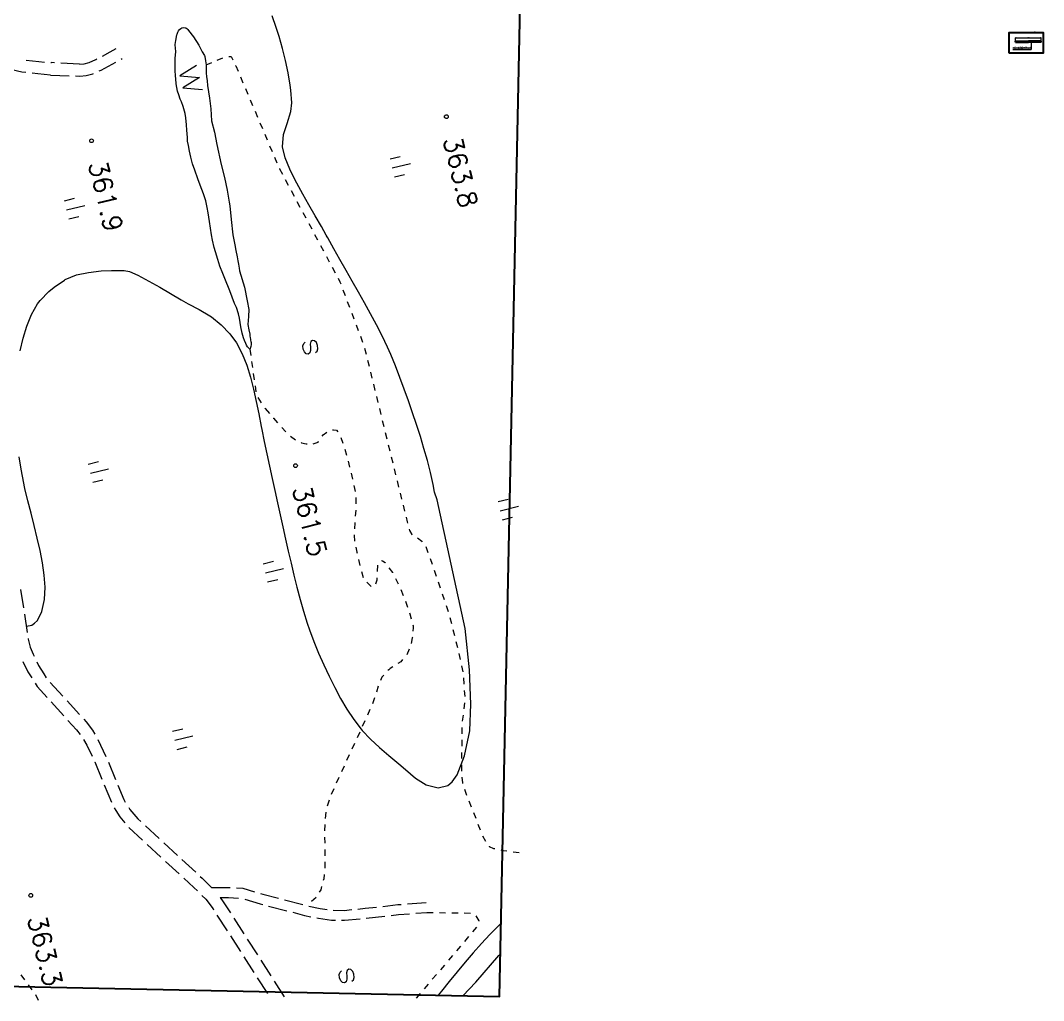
# Model space of a CAD drawing. Header units: millimetres. Extents: x 432273 to 1139245, y 170116 to 705940.
# Drawn here: x 903050 to 1108623, y 196179 to 393077 of the extents above; entities that cross this region are included whole.
import ezdxf
from ezdxf.enums import TextEntityAlignment as Align

# ---------------------------------------------------------------- set-up
doc = ezdxf.new("R2010")
doc.units = ezdxf.units.MM
doc.header["$LTSCALE"] = 100
doc.header["$PDSIZE"] = 300
doc.linetypes.add('56301', pattern=[0.5, 0.25, -0.25])
doc.layers.get('Defpoints').update_dxf_attribs({"color": 153})
for name, color, linetype, lineweight in [('D-BGD', 7, 'Continuous', 13), ('D-BYP-STR1', 2, 'Continuous', 13), ('D-STR-DIM', 7, 'Continuous', 13), ('D-STR-HTXT', 7, 'Continuous', 13), ('D-STR-TXT', 7, 'Continuous', 13)]:
    doc.layers.add(name, color=color, linetype=linetype, lineweight=lineweight)
doc.styles.add('BIGFONT', font='txt', dxfattribs={"height": 0.2, "bigfont": 'BIGFONT'})
doc.styles.add('MS ゴシック', font='MS Gothic.ttf')
doc.styles.add('ＭＳ ゴシック', font='MS Gothic.ttf')
doc.dimstyles.new('DIM-50-F', dxfattribs={"dimscale": 50, "dimtxt": 3.5, "dimasz": 2.5, "dimexe": 0, "dimexo": 2, "dimgap": 0.8, "dimtad": 1, "dimdec": 0, "dimzin": 0, "dimdsep": 46, "dimtxsty": 'MS ゴシック', "dimblk": 'OPEN', "dimcen": 0.1, "dimclrd": 256, "dimclre": 256, "dimclrt": 256, "dimaunit": 1, "dimadec": 4, "dimazin": 0, "dimtfac": 1, "dimtdec": 0, "dimtmove": 2, "dimatfit": 3, "dimldrblk": 'OPEN', "dimfxl": 1, "dimtolj": 1, "dimtzin": 0, "dimlwd": -1, "dimlwe": -1, "dimarcsym": 2})

# ---------------------------------------------------------------- blocks, each defined once
blk = doc.blocks.new('21311212131313131')
at = {"layer": 'D-BGD', "linetype": 'Continuous'}
for p, q in [((2801852.9163, -985684.6081, 362599.9804), (2801971.4855, -984447.5934, 362729.9804)), ((2733413.5928, -989673.585), (2732452.1643, -986048.6389)), ((2731601.5999, -990153.4221), (2731064.0738, -988124.0218)), ((2735226.9429, -989193.3509), (2734688.5397, -987163.4705)), ((2796459.2751, -992848.6281, 362455.9804), (2797613.0071, -992367.5465, 362442.9804)), ((2798765.4649, -991884.6274, 362429.9804), (2799853.4794, -991269.5264, 362416.9804)), ((2817153.6913, -992691.6368, 362769.9804), (2818124.0789, -993480.5118, 362761.9804)), ((2791845.2246, -994773.4345, 362509.9804), (2792998.0793, -994291.8727, 362495.9804)), ((2794151.8113, -993810.7912, 362482.9804), (2795305.5432, -993329.7096, 362469.9804)), ((2814370.4768, -995228.818, 362806.9804), (2814361.5311, -993978.9989, 362800.9804)), ((2819093.5893, -994268.9066, 362753.9804), (2820063.9769, -995057.7816, 362745.9804)), ((2764712.3087, -996816.373, 362256.9804), (2765927.1293, -996521.4988, 362243.9804)), ((2767163.0601, -996356.7451, 362229.9804), (2768408.7938, -996253.2198, 362214.9804)), ((2769654.5274, -996149.6944, 362200.9804), (2770900.2611, -996046.169, 362185.9804)), ((2772145.24, -996071.0548, 362172.9804), (2773389.4384, -996188.9965, 362160.9804)), ((2774633.2398, -996305.5807, 362148.9804), (2775877.9183, -996422.6452, 362136.9804)), ((2777125.0744, -996485.2041, 362140.9804), (2778374.1828, -996471.3091, 362165.9804)), ((2779624.1683, -996457.8943, 362191.9804), (2780873.7569, -996443.1222, 362217.9804)), ((2782123.7425, -996429.7074, 362242.9804), (2783372.8509, -996415.8125, 362268.9804)), ((2814388.3683, -997728.4562, 362817.9804), (2814379.4226, -996478.6371, 362811.9804)), ((2821033.4873, -995846.1764, 362736.9804), (2822002.9977, -996634.5712, 362728.9804)), ((2755044.9343, -999362.9955, 362128.9804), (2756251.1879, -999033.7904, 362158.9804)), ((2757456.5644, -998704.1052, 362187.9804), (2758661.9409, -998374.4199, 362217.9804)), ((2759867.3174, -998044.7347, 362246.9804), (2761072.6938, -997715.0494, 362276.9804)), ((2762283.1477, -997405.2443, 362282.9804), (2763497.9683, -997110.3701, 362269.9804)), ((2814405.7796, -1000228.9716, 362828.9804), (2814396.8338, -998979.1525, 362822.9804)), ((2822973.3853, -997423.4462, 362720.9804), (2823942.8957, -998211.8411, 362712.9804)), ((2824912.4061, -999000.2359, 362704.9804), (2825882.3135, -999789.9881, 362696.9804)), ((2750329.5412, -1001016.856, 362074.9804), (2751504.1844, -1000587.1234, 362085.9804)), ((2752677.4703, -1000157.7878, 362095.9804), (2753851.2364, -999727.575, 362105.9804)), ((2826851.8239, -1000578.3829, 362688.9804), (2827821.3343, -1001366.7777, 362680.9804)), ((2743287.5082, -1003595.0209, 362012.9804), (2744460.794, -1003165.6853, 362023.9804)), ((2745634.5601, -1002735.4726, 362033.9804), (2746808.7232, -1002306.6171, 362043.9804)), ((2747982.4892, -1001876.4044, 362054.9804), (2749155.7751, -1001447.0688, 362064.9804)), ((2812784.4297, -1006680.9511, 362846.9804), (2812432.9856, -1002947.5984, 362839.9804)), ((2814423.671, -1002728.6098, 362839.9804), (2814414.7253, -1001478.7907, 362833.9804)), ((2814632.4809, -1004956.5512, 362843.9804), (2814423.671, -1002728.6098, 362839.9804)), ((2828791.7219, -1002155.6527, 362672.9804), (2829761.2323, -1002944.0475, 362664.9804)), ((2740939.579, -1004454.0891, 361992.9804), (2742112.8649, -1004024.7535, 362002.9804)), ((2830730.7427, -1003732.4423, 362655.9804), (2831701.1303, -1004521.3174, 362647.9804)), ((2665011.6755, -1012809.4629), (2664050.247, -1009184.5169)), ((2732708.9495, -1009230.5279, 362026.9804), (2733916.3108, -1008907.6294, 362031.9804)), ((2751991.037, -1008363.0772, 361682.9805), (2753151.0372, -1007905.9479, 361762.9804)), ((2761633.2778, -1007380.5088, 361774.9804), (2762789.9416, -1007854.1043, 361760.9804)), ((2663199.6826, -1013289.3), (2662662.1565, -1011259.8998)), ((2666825.0257, -1012329.2289), (2666286.6224, -1010299.3485)), ((2725463.0271, -1011166.9584, 361997.9804), (2726670.3884, -1010844.0599, 362002.9804)), ((2727877.7498, -1010521.1614, 362006.9804), (2729085.9883, -1010198.7431, 362011.9804)), ((2730293.3496, -1009875.8446, 362016.9804), (2731500.711, -1009552.9461, 362021.9804)), ((2815827.7849, -1014882.8371, 362859.9804), (2815328.0304, -1011166.337, 362853.9804)), ((2715802.8623, -1013748.3087, 361958.9804), (2717010.2236, -1013425.4102, 361963.9804)), ((2718217.5849, -1013102.5117, 361968.9804), (2719425.3432, -1012780.9706, 361973.9804)), ((2720632.7046, -1012458.0721, 361978.9804), (2721840.0659, -1012135.1736, 361982.9804)), ((2723047.4273, -1011812.2751, 361987.9804), (2724255.6658, -1011489.8568, 361992.9804)), ((2708556.9399, -1015684.7392, 361929.9804), (2709764.3012, -1015361.8407, 361934.9804)), ((2710972.5397, -1015039.4224, 361939.9804), (2712179.9011, -1014716.5239, 361944.9804)), ((2713387.2624, -1014393.6254, 361949.9804), (2714594.6238, -1014070.7269, 361953.9804)), ((2746143.2356, -1014095.1132, 361329.9805), (2744894.4983, -1014075.0102, 361277.9805)), ((2748362.2083, -1016205.9318, 361402.9805), (2749190.9335, -1015271.0402, 361390.9805)), ((2769153.9609, -1013507.4988, 362247.9804), (2770369.3229, -1013798.9007, 362239.9804)), ((2771558.4475, -1014181.9628, 362277.9804), (2772746.0482, -1014569.8909, 362317.9804)), ((2773903.7556, -1015039.4976, 362357.9804), (2775059.5423, -1015512.6129, 362397.9804)), ((2701311.0175, -1017621.1697, 361901.9804), (2702519.256, -1017298.7514, 361905.9804)), ((2703726.6174, -1016975.8529, 361910.9804), (2704933.9787, -1016652.9544, 361915.9804)), ((2706142.2172, -1016330.5361, 361920.9804), (2707349.5786, -1016007.6376, 361925.9804)), ((2746194.3033, -1017290.0962, 361428.9805), (2747386.5797, -1016915.6182, 361414.9805)), ((2776208.8367, -1016003.8349, 362442.9804), (2777356.2936, -1016496.331, 362487.9804)), ((2778501.1832, -1016997.682, 362527.9804), (2779645.1955, -1017498.5528, 362567.9804)), ((2696653.8894, -1019428.9106, 361766.9804), (2697814.5362, -1018966.4351, 361802.9804)), ((2698975.6633, -1018503.0824, 361838.9804), (2700136.3102, -1018040.6068, 361874.9804)), ((2726516.1847, -1019791.0268, 361635.9805), (2727725.8446, -1019478.507, 361620.9805)), ((2728939.7881, -1019183.1526, 361605.9805), (2730165.6215, -1018941.0488, 361590.9805)), ((2743785.1382, -1017954.8961, 361449.9805), (2744998.3709, -1017654.5925, 361440.9805)), ((2780790.085, -1017999.9038, 362607.9804), (2781933.6172, -1018501.6518, 362647.9804)), ((2783080.0305, -1018998.1368, 362691.9804), (2784225.9636, -1019495.4989, 362736.9804)), ((2692010.8216, -1021279.69, 361621.9805), (2693171.9487, -1020816.3373, 361657.9805)), ((2694332.5956, -1020353.8617, 361693.9805), (2695493.2425, -1019891.3862, 361729.9804)), ((2719354.273, -1022007.1557, 361715.9804), (2720530.4209, -1021585.0871, 361700.9805)), ((2721712.2928, -1021177.5524, 361686.9805), (2722910.2101, -1020819.8429, 361671.9805)), ((2724108.4411, -1020465.7252, 361657.9805), (2725311.5189, -1020125.6613, 361647.9805)), ((2785370.8532, -1019996.8499, 362776.9804), (2786514.3853, -1020498.5979, 362816.9804)), ((2787660.7986, -1020995.0829, 362860.9804), (2788807.212, -1021491.5679, 362905.9804)), ((2689690.405, -1022205.1213, 361549.9805), (2690851.0519, -1021742.6457, 361585.9805)), ((2789962.4352, -1021967.7949, 362946.9804), (2791119.099, -1022441.3904, 362986.9804)), ((2792302.2948, -1022839.4475, 363026.9804), (2793489.3321, -1023230.4873, 363066.9804)), ((2794719.2788, -1023430.69, 363072.9804), (2795961.1211, -1023575.8429, 363062.9804)), ((2797208.2131, -1023628.1063, 363053.9804), (2798458.7429, -1023624.1098, 363038.9804)), ((2799707.7872, -1023599.9194, 363023.9804), (2800956.953, -1023548.4346, 363008.9804)), ((2802205.0752, -1023500.9386, 362995.9804), (2803455.1822, -1023460.2294, 362985.9804)), ((2683057.6208, -1025678.8069, 361438.9805), (2684146.0323, -1025065.0632, 361451.9805)), ((2685235.3209, -1024451.7998, 361465.9805), (2686324.6096, -1023838.5363, 361478.9805)), ((2678700.4662, -1028131.8608, 361386.9805), (2679789.7549, -1027518.5973, 361399.9805)), ((2680879.0435, -1026905.3338, 361412.9805), (2681968.3322, -1026292.0704, 361425.9805)), ((2812491.8208, -1031372.4621, 362909.9804), (2813367.3838, -1027725.9791, 362893.9804)), ((2676521.889, -1029358.3877, 361360.9805), (2677611.1776, -1028745.1243, 361373.9805)), ((2672166.0917, -1031811.0446, 361307.9805), (2673255.3804, -1031197.7812, 361320.9805)), ((2674344.669, -1030584.5177, 361333.9805), (2675433.9577, -1029971.2542, 361347.9805)), ((2719290.9681, -1032106.3012, 361732.9804), (2720057.2033, -1031118.9596, 361720.9804)), ((2813784.9605, -1034562.2385, 362921.9804), (2814655.6575, -1030914.2317, 362905.9804)), ((2828835.4818, -1033136.2099, 363006.9804), (2831948.5049, -1031044.0671, 362968.9804)), ((2667809.8143, -1034264.5787, 361255.9805), (2668899.103, -1033651.3152, 361268.9805)), ((2669987.5145, -1033037.5716, 361281.9805), (2671076.8031, -1032424.3081, 361294.9805)), ((2746872.7228, -1036600.9454), (2745911.2944, -1032975.9994)), ((2824686.037, -1035924.1393, 363057.9804), (2827798.5799, -1033832.8737, 363019.9804)), ((2663348.0267, -1036511.0075, 361255.9805), (2664489.0364, -1035999.0206, 361242.9805)), ((2745060.73, -1037080.7825), (2744523.2039, -1035051.3823)), ((2748686.073, -1036120.7114), (2748147.6697, -1034090.831)), ((2828257.5115, -1036530.6322, 363031.9804), (2831370.0544, -1034439.3666, 362992.9804)), ((2658787.1828, -1038557.2843, 361306.9805), (2659926.8351, -1038045.6943, 361293.9805)), ((2661067.8448, -1037533.7074, 361281.9805), (2662208.3743, -1037022.5975, 361268.9805)), ((2711705.3644, -1038861.5459, 361824.9804), (2712725.3055, -1038139.6366, 361813.9804)), ((2713745.7268, -1037416.8501, 361801.9804), (2713902.0015, -1037306.3141, 361799.9804)), ((2713902.0015, -1037306.3141, 361799.9804), (2714838.6245, -1036478.3714, 361789.9804)), ((2820536.112, -1038712.9459, 363108.9804), (2823648.655, -1036621.6803, 363070.9804)), ((2824108.0667, -1039318.5616, 363082.9804), (2827220.6097, -1037227.296, 363044.9804)), ((2654224.9814, -1040603.9581, 361357.9805), (2655365.9912, -1040091.9711, 361344.9805)), ((2656505.6435, -1039580.3811, 361332.9805), (2657646.173, -1039069.2713, 361319.9805)), ((2704472.2313, -1040262.3194, 360746.9805), (2705691.0541, -1040064.2593, 360939.9805)), ((2706909.8769, -1039866.1993, 361133.9805), (2708128.3027, -1039666.7819, 361326.9805)), ((2709347.1255, -1039468.7218, 361520.9805), (2710566.4285, -1039269.7846, 361713.9804)), ((2816386.1871, -1041501.7525, 363159.9804), (2819498.73, -1039410.4869, 363121.9804)), ((2819958.1417, -1042107.3682, 363133.9804), (2823070.6847, -1040016.1026, 363095.9804)), ((2649663.2603, -1042649.7547, 361408.9805), (2650803.7898, -1042138.6449, 361396.9805)), ((2651944.3194, -1041627.5351, 361383.9805), (2653084.4519, -1041115.0679, 361370.9805)), ((2702034.1054, -1040659.3166, 360359.9805), (2703252.9283, -1040461.2566, 360552.9805)), ((2647382.5982, -1043673.3317, 361434.9805), (2648523.1278, -1043162.2218, 361421.9805)), ((2815808.2168, -1044896.1748, 363184.9804), (2818920.7597, -1042804.9092, 363146.9804)), ((2644082.769, -1048414.1223, 361105.9805), (2643589.2474, -1047306.022, 361408.9805)), ((2645068.935, -1050629.8427, 360499.9805), (2644575.4134, -1049521.7424, 360802.9805)), ((2780899.6121, -1054099.8954), (2779938.1836, -1050474.9494)), ((2804822.2238, -1052158.9193, 363300.9804), (2807303.3029, -1049346.8942, 363265.9804)), ((2782712.9623, -1053619.6614), (2782174.559, -1051589.781)), ((2779087.6192, -1054579.7325), (2778550.0931, -1052550.3323)), ((2801514.5709, -1055908.1537, 363345.9804), (2803995.6499, -1053096.1286, 363311.9804)), ((2805244.7985, -1055460.3757, 363319.9804), (2807726.7547, -1052648.8308, 363285.9804)), ((2801936.2684, -1059209.1299, 363364.9804), (2804417.3474, -1056397.1049, 363330.9804)), ((2798206.5209, -1059656.0308, 363390.9804), (2800687.1198, -1056844.8829, 363356.9804)), ((2798628.2184, -1062957.0071, 363409.9804), (2801108.8173, -1060145.8591, 363375.9804)), ((2785570.8544, -1067354.0875, 363300.9804), (2789006.0423, -1065852.1437, 363369.9804)), ((2790137.5161, -1068083.5689, 363370.9804), (2793573.9782, -1066583.4626, 363438.9804)), ((2644288.0148, -1067716.7471, 361458.9805), (2644192.3265, -1067558.3402, 361459.9805)), ((2727580.5333, -1072154.2329), (2726619.1049, -1068529.2869)), ((2781072.6161, -1069533.8203, 363319.9804), (2784427.3796, -1067860.1648, 363280.9804)), ((2725768.5405, -1072634.07), (2725231.0144, -1070604.6698)), ((2729393.8835, -1071673.9988), (2728855.4802, -1069644.1184)), ((2674785.1794, -1078068.8588), (2673823.751, -1074443.9128)), ((2773420.4677, -1075912.9045, 363148.9804), (2776139.8989, -1073333.9657, 363286.9804)), ((2645512.0892, -1076101.4906, 361689.9805), (2645363.7567, -1079843.9765, 361508.9805)), ((2672973.1866, -1078548.6959), (2672435.6605, -1076519.2957)), ((2676598.5296, -1077588.6248), (2676060.1263, -1075558.7444)), ((2769794.6148, -1079349.9998, 362965.9804), (2772513.5659, -1076771.9382, 363102.9804)), ((2773709.6427, -1079083.191, 363082.9804), (2776428.1968, -1076503.772, 363219.9804)), ((2647786.659, -1081838.426, 361419.9805), (2647852.3142, -1078092.8609, 361591.9805)), ((2645314.605, -1081091.6319, 361448.9805), (2645290.4643, -1081691.757, 361419.9805)), ((2833735.0134, -1080395.0358, 363740.9803), (2832630.2046, -1080980.4223, 363747.9803)), ((2645280.6501, -1081847.1297, 361417.9805), (2645290.4643, -1081691.757, 361419.9805)), ((2829630.6177, -1083211.0469, 363540.9804), (2828641.4223, -1083972.5883, 363463.9804)), ((2831607.171, -1081689.2382, 363695.9803), (2830618.4558, -1082449.9025, 363618.9803)), ((2751254.2738, -1085703.521, 361845.9804), (2754940.5141, -1085054.9567, 362084.9804)), ((2756168.9408, -1084839.3533, 362164.9804), (2759854.3039, -1084190.3089, 362403.9804))]:
    blk.add_line(p, q, dxfattribs=at)
at = {"layer": 'D-BGD', "linetype": 'Continuous', "extrusion": (0.701009, -0.140654, 0.699144), "elevation": 2356274.601}
blk.add_lwpolyline([(-417710.0436, -1797228.1519), (-417227.6733, -1797230.9492), (-416468.8042, -1797119.0581)], dxfattribs=at)
at = {"layer": 'D-BGD', "linetype": 'Continuous', "elevation": 361999.9804}
for points in [[(2816288.6172, -987785.2211), (2817094.1217, -988583.389), (2818577.2356, -989976.7205), (2820435.0332, -991643.57), (2822334.3837, -993276.1652), (2824257.7438, -994864.9022), (2826204.2812, -996432.1263), (2828173.9961, -997977.8374), (2830153.3148, -999506.0052), (2831012.6992, -1000157.9238)], [(2786640.2529, -997232.0575), (2782803.5957, -995827.1517), (2777741.1578, -994891.2461), (2772411.735, -994755.415), (2765489.2133, -995218.1115), (2757207.4806, -996247.7694), (2731466.1887, -1002368.9064), (2729949.7292, -1002952.3874), (2728439.2864, -1003254.1527), (2726013.7814, -1003853.0056), (2723616.8966, -1004524.5282), (2721226.2868, -1005267.8883), (2718838.8146, -1006047.1672), (2716468.0534, -1006858.395), (2714114.0032, -1007701.5719), (2711759.1209, -1008567.094), (2709412.178, -1009459.7632), (2707073.1745, -1010379.5795), (2704759.6537, -1011336.1468), (2702475.5853, -1012343.0385), (2701018.0306, -1013027.1685), (2698783.2632, -1014152.2525), (2696581.9179, -1015341.2346), (2694406.0554, -1016566.9676), (2692246.9038, -1017824.6496), (2690091.7221, -1019095.9052), (2687945.3119, -1020371.9627), (2685794.0998, -1021656.7918), (2683642.8877, -1022941.621), (2681496.4776, -1024217.6785), (2679337.3261, -1025475.3605), (2679117.6526, -1025605.9115), (2678806.934, -1025777.824), (2677086.2972, -1026796.7493), (2674943.8567, -1028086.3803), (2672805.386, -1029389.5849), (2670658.9758, -1030665.6424), (2668487.083, -1031904.949), (2666290.5396, -1033085.1594), (2665706.6855, -1033381.1566), (2663422.6171, -1034388.0483), (2661212.6246, -1034968.0762), (2658726.866, -1034781.5188), (2656523.5885, -1034099.7802), (2654136.7476, -1033420.1555), (2652365.2028, -1033282.5738), (2649850.891, -1033502.1995), (2648797.9792, -1033655.4209), (2646327.9752, -1034127.31), (2643894.5308, -1034699.0158), (2641484.9046, -1035352.1629), (2639107.8684, -1036091.5533), (2637308.0286, -1036713.708), (2634953.1463, -1037579.2301)], [(2758618.7768, -1084404.3052), (2758336.2861, -1083337.6286), (2757941.3043, -1082767.9889), (2757377.1649, -1082174.1484), (2755560.4132, -1081327.7957), (2753138.9353, -1080857.2172), (2750706.4474, -1080802.4256), (2748250.3995, -1081019.746), (2745791.6637, -1081429.4014), (2743323.965, -1081959.5543), (2740852.9374, -1082579.088), (2738366.6719, -1083247.2818), (2735893.1477, -1083933.8511), (2733415.6538, -1084606.8468), (2730930.2204, -1085252.6955), (2728447.2837, -1085831.5085), (2727076.5462, -1086107.1502), (2724590.6632, -1086524.745)], [(2703301.2768, -1086783.5418), (2700787.2806, -1086273.7157), (2698324.6325, -1085586.7926), (2695986.0021, -1084694.1521), (2693815.4388, -1083494.5044), (2693126.6408, -1083003.4269), (2691301.6244, -1081297.5211), (2690383.0325, -1080247.4312), (2688905.677, -1078218.8307), (2688817.3198, -1078067.8572), (2687845.5146, -1075802.9965), (2687265.0371, -1073364.7502), (2686938.4874, -1070837.5057), (2686778.8571, -1068755.051), (2686756.3684, -1066234.6554), (2686952.7305, -1065167.9119), (2687638.5058, -1063457.0607), (2688773.6145, -1061216.9653), (2689974.0944, -1059024.0568), (2691200.8892, -1056845.5541), (2692405.3387, -1054666.2192), (2693161.7367, -1053222.0372), (2694292.0435, -1050990.7134), (2695518.8382, -1048812.2107), (2695714.0525, -1048497.2641), (2697251.8241, -1046500.4021), (2699036.6746, -1044718.603), (2700800.9113, -1043370.1341), (2702958.3984, -1042157.1425), (2705249.574, -1041199.743), (2707614.7011, -1040419.632), (2710047.5046, -1039744.9718), (2712512.8981, -1039156.5549), (2714995.0026, -1038600.0871), (2717472.3052, -1038052.3908), (2718076.6487, -1037927.2157), (2720536.4081, -1037369.9156), (2722996.1674, -1036812.6155), (2725429.6118, -1036240.9097), (2727876.6298, -1035665.2342), (2730306.1045, -1035079.9548), (2732735.5792, -1034494.6754), (2735156.2823, -1033904.5941), (2737576.9854, -1033314.5128), (2740002.4904, -1032715.6598), (2742424.0257, -1032103.2334), (2744836.7893, -1031486.0049), (2747245.5832, -1030855.203), (2749655.2094, -1030202.0558), (2752056.8961, -1029521.7616), (2754451.4756, -1028791.975), (2756821.4046, -1028003.0923), (2758132.5964, -1027523.8474), (2760476.4018, -1026595.2594), (2762796.3889, -1025585.2302), (2765096.5275, -1024507.3332), (2767358.442, -1023374.3097), (2769599.6757, -1022195.7637), (2771793.9137, -1020957.2894), (2773923.6128, -1019649.2829), (2775972.0619, -1018239.7951), (2777890.6009, -1016713.5882), (2778122.3748, -1016498.4584), (2779864.0081, -1014795.604), (2781490.1369, -1012949.7156), (2783070.1024, -1011021.5536), (2784661.336, -1009031.158), (2785796.7699, -1007623.4686), (2787462.3377, -1005559.7624), (2788800.8584, -1003385.4207), (2789350.3816, -1001007.1601), (2789346.4119, -1000993.5865), (2788827.4028, -999067.8064), (2788066.509, -998229.4506), (2786640.2529, -997232.0575)]]:
    blk.add_lwpolyline(points, dxfattribs=at)
at = {"layer": 'D-BGD', "linetype": 'Continuous', "extrusion": (0.002989, -0.000264271, 0.999995), "elevation": 371032.95}
blk.add_lwpolyline([(2799755.3769, -990434.0016), (2799784.6332, -990405.5547), (2800171.473, -989511.4887), (2800218.5145, -989281.8711)], dxfattribs=at)
at = {"layer": 'D-BGD', "linetype": 'Continuous', "extrusion": (0.0116, -0.001863, 0.999931), "elevation": 397276.6803}
blk.add_lwpolyline([(2810528.2086, -992168.0283), (2811494.4574, -991519.3003), (2811576.2253, -991546.9592)], dxfattribs=at)
at = {"layer": 'D-BGD', "linetype": 'Continuous', "extrusion": (-0.011043, -0.532386, 0.84643), "elevation": 806378.4033}
blk.add_lwpolyline([(2804686.5373, -601404.2151), (2805911.3825, -601357.2667), (2805935.5878, -601353.5109)], dxfattribs=at)
at = {"layer": 'D-BGD', "linetype": 'Continuous', "extrusion": (-0.128159, 0.400547, 0.907269), "elevation": -427410.7537}
blk.add_lwpolyline([(-2350940.2717, 1783893.9713), (-2352049.8182, 1784153.1553), (-2352160.9234, 1784150.7775)], dxfattribs=at)
at = {"layer": 'D-BGD', "linetype": 'Continuous', "extrusion": (0.010713, 0.001105, 0.999942), "elevation": 391299.3186}
blk.add_lwpolyline([(2785480.2711, -996134.9199), (2786021.1334, -995948.7536), (2786647.5914, -995687.4583)], dxfattribs=at)
at = {"layer": 'D-BGD', "linetype": 'Continuous', "extrusion": (0.014011, -0.002481, 0.999899), "elevation": 402846.5673}
blk.add_lwpolyline([(2733888.521, -1005223.6453), (2734550.0492, -1004308.9266), (2734636.4577, -1004223.9821)], dxfattribs=at)
at = {"layer": 'D-BGD', "linetype": 'Continuous', "extrusion": (0.000593761, 0.017411, 0.999848), "elevation": 346053.2792}
blk.add_lwpolyline([(-2770295.8966, 920192.8388), (-2770543.0083, 920113.5566), (-2771336.3113, 919561.4062), (-2771346.2186, 919539.527)], dxfattribs=at)
at = {"layer": 'D-BGD', "linetype": 'Continuous', "extrusion": (0.196497, -0.661461, 0.723781), "elevation": 1469509.8626}
blk.add_lwpolyline([(2353391.1415, -1017006.8139), (2353591.3079, -1016989.4234), (2354639.8988, -1017008.2632)], dxfattribs=at)
at = {"layer": 'D-BGD', "linetype": 'Continuous', "extrusion": (0.013262, 0.013585, 0.99982), "elevation": 384652.4469}
blk.add_lwpolyline([(2754165.9535, -1012128.3034), (2754247.1963, -1012134.0145), (2755392.2322, -1012368.6664)], dxfattribs=at)
at = {"layer": 'D-BGD', "linetype": 'Continuous', "extrusion": (0.012445, 0.002986, 0.999918), "elevation": 394842.035}
blk.add_lwpolyline([(2810427.2742, -1011111.6501), (2810221.5059, -1009584.1881), (2810015.2718, -1007384.9719)], dxfattribs=at)
at = {"layer": 'D-BGD', "linetype": 'Continuous', "extrusion": (-0.148458, 0.541354, 0.827585), "elevation": -652436.239}
blk.add_lwpolyline([(-2370996.1526, 1606835.0603), (-2371946.0316, 1606842.1861), (-2372246.545, 1606838.6232)], dxfattribs=at)
at = {"layer": 'D-BGD', "linetype": 'Continuous', "extrusion": (-0.024116, 0.08246, 0.996303), "elevation": 210755.8322}
blk.add_lwpolyline([(-2355819.9344, 1765241.3124), (-2357054.5428, 1765066.7186), (-2357057.3713, 1765066.7186)], dxfattribs=at)
at = {"layer": 'D-BGD', "linetype": 'Continuous', "extrusion": (0.424314, 0.464626, 0.777226), "elevation": 985202.0444}
blk.add_lwpolyline([(-2720973.1368, -642018.4888), (-2721549.6749, -642023.2566), (-2722193.718, -641829.3662)], dxfattribs=at)
at = {"layer": 'D-BGD', "linetype": 'Continuous', "extrusion": (-0.006084, 0.000841177, 0.999981), "elevation": 344879.8927}
blk.add_lwpolyline([(2815529.8469, -1011935.383), (2815124.122, -1008925.8918), (2815057.9224, -1008215.8914)], dxfattribs=at)
at = {"layer": 'D-BGD', "linetype": 'Continuous', "extrusion": (0.024006, -0.011735, 0.999643), "elevation": 439332.7066}
blk.add_lwpolyline([(296656.6638, -2900074.7807), (297721.6066, -2900598.7202), (297772.9333, -2900636.1444)], dxfattribs=at)
at = {"layer": 'D-BGD', "linetype": 'Continuous', "extrusion": (-0.05176, 0.115888, 0.991913), "elevation": 99428.9421}
blk.add_lwpolyline([(-2096540.4785, 2072413.6684), (-2097757.2054, 2072334.8799), (-2097788.606, 2072334.8799)], dxfattribs=at)
at = {"layer": 'D-BGD', "linetype": 'Continuous', "extrusion": (-0.000252665, -0.014281, 0.999898), "elevation": 375987.0247}
blk.add_lwpolyline([(2767038.9001, -1007117.0759), (2767456.551, -1007474.5751), (2768092.8196, -1007765.9206)], dxfattribs=at)
at = {"layer": 'D-BGD', "linetype": 'Continuous', "extrusion": (-0.081557, -0.009659, 0.996622), "elevation": 141951.3809}
blk.add_lwpolyline([(1340505.1662, 2695691.1237), (1339025.9134, 2695691.1237), (1336754.719, 2695654.5948)], dxfattribs=at)
at = {"layer": 'D-BGD', "linetype": 'Continuous', "extrusion": (-0.045177, -0.171312, 0.98418), "elevation": 405274.6442}
blk.add_lwpolyline([(2916400.8884, -211495.5322), (2915570.8542, -211456.0218), (2915163.831, -211557.6198)], dxfattribs=at)
at = {"layer": 'D-BGD', "linetype": 'Continuous', "extrusion": (-0.60667, -0.071301, 0.79175), "elevation": -1348620.0839}
blk.add_lwpolyline([(1341619.5343, 2341971.7402), (1340995.1344, 2342050.3199), (1337874.1091, 2342050.3199)], dxfattribs=at)
at = {"layer": 'D-BGD', "linetype": 'Continuous'}
for points in [[(2828539.1171, -1017529.8693), (2828282.0623, -1017210.1619), (2827768.8778, -1017062.61), (2827139.0898, -1017125.9743), (2826560.7225, -1017382.7938), (2826187.9893, -1017765.8655), (2826122.8066, -1018170.2368), (2826380.7385, -1018490.4244), (2826893.4429, -1018638.8535), (2827523.2309, -1018575.4892)], [(2827523.2309, -1018575.4892), (2828153.0189, -1018512.1249), (2828665.7233, -1018660.5539), (2828923.6552, -1018980.7415), (2828858.4725, -1019385.1129), (2828485.7393, -1019768.1846), (2827907.372, -1020025.004), (2827277.584, -1020088.3683), (2826764.3995, -1019940.8164), (2826507.3447, -1019621.109)], [(2702406.1326, -1027461.8274), (2702149.0779, -1027142.12), (2701635.8933, -1026994.5681), (2701006.1053, -1027057.9324), (2700427.738, -1027314.7519), (2700055.0048, -1027697.8236), (2699989.8221, -1028102.1949), (2700247.754, -1028422.3825), (2700760.4584, -1028570.8116), (2701390.2464, -1028507.4473)], [(2701390.2464, -1028507.4473), (2702020.0344, -1028444.083), (2702532.7388, -1028592.512), (2702790.6707, -1028912.6996), (2702725.488, -1029317.071), (2702352.7548, -1029700.1427), (2701774.3875, -1029956.9621), (2701144.5995, -1030020.3264), (2700631.415, -1029872.7745), (2700374.3602, -1029553.0671)], [(2645242.7463, -1052571.8557), (2647412.8102, -1055875.7408), (2647658.6599, -1051930.1308), (2649828.7238, -1055234.0159), (2650075.4506, -1051288.8861)]]:
    blk.add_lwpolyline(points, dxfattribs=at)
at = {"layer": 'D-BGD', "linetype": 'Continuous', "extrusion": (0.014899, -0.238291, 0.97108), "elevation": 634573.7595}
blk.add_lwpolyline([(2662503.2642, -1066535.004), (2662525.7364, -1066535.004), (2663751.5618, -1066597.8297)], dxfattribs=at)
at = {"layer": 'D-BGD', "linetype": 'Continuous', "extrusion": (0.001613, -0.118796, 0.992917), "elevation": 484417.4172}
blk.add_lwpolyline([(2719813.5566, -1005299.0623), (2719839.9763, -1005299.0623), (2721060.8839, -1005383.2325)], dxfattribs=at)
at = {"layer": 'D-BGD', "linetype": 'Continuous', "extrusion": (0.019899, 0.367937, 0.929638), "elevation": 15675.4259}
blk.add_lwpolyline([(-2787422.5273, 941605.5232), (-2787475.7532, 941605.5232), (-2788672.5194, 941567.5287)], dxfattribs=at)
at = {"layer": 'D-BGD', "linetype": 'Continuous', "extrusion": (0.014482, -0.09745, 0.995135), "elevation": 498699.4893}
blk.add_lwpolyline([(2559368.9555, -1367959.8185), (2559430.3068, -1367969.9687), (2560614.9249, -1368051.1699)], dxfattribs=at)
at = {"layer": 'D-BGD', "linetype": 'Continuous', "extrusion": (0.242257, -0.961708, 0.128173), "elevation": 1690002.4244}
blk.add_lwpolyline([(2409508.9987, 146067.2623), (2410540.7737, 146051.1293), (2410758.7276, 146049.1126)], dxfattribs=at)
at = {"layer": 'D-BGD', "linetype": 'Continuous', "extrusion": (-0.633152, -0.075018, 0.770383), "elevation": -1425897.5755}
blk.add_lwpolyline([(1345619.7398, 2291725.8698), (1343419.89, 2292019.1659), (1341889.0234, 2292019.1659)], dxfattribs=at)
at = {"layer": 'D-BGD', "linetype": 'Continuous', "extrusion": (-0.074472, 0.111696, 0.990948), "elevation": 43792.9844}
blk.add_lwpolyline([(-1668367.2564, 2369492.0856), (-1669151.981, 2369551.6775), (-1669605.0434, 2369648.5145)], dxfattribs=at)
at = {"layer": 'D-BGD', "linetype": 'Continuous', "extrusion": (0.007832, -0.000498643, 0.999969), "elevation": 383516.5047}
blk.add_lwpolyline([(2714974.875, -1023507.3536), (2714930.6652, -1023348.6265), (2715026.6337, -1022694.3407), (2715370.9978, -1022448.497)], dxfattribs=at)
at = {"layer": 'D-BGD', "linetype": 'Continuous', "extrusion": (0.014983, 0.108356, 0.993999), "elevation": 291923.6651}
blk.add_lwpolyline([(-2918453.4749, 665539.0974), (-2919293.341, 665420.2529), (-2919694.2223, 665392.8272)], dxfattribs=at)
at = {"layer": 'D-BGD', "linetype": 'Continuous', "extrusion": (0.005734, -0.033455, 0.999424), "elevation": 413076.5835}
blk.add_lwpolyline([(2593951.3663, -1469878.1941), (2594793.6882, -1470084.4242), (2595146.6266, -1470231.7315)], dxfattribs=at)
at = {"layer": 'D-BGD', "linetype": 'Continuous', "extrusion": (-0.826427, 0.15489, 0.541321), "elevation": -2287821.8147}
blk.add_lwpolyline([(490628.2076, 1904499.8507), (488297.2845, 1904489.1468), (486885.7917, 1904341.6711)], dxfattribs=at)
at = {"layer": 'D-BGD', "linetype": 'Continuous', "extrusion": (0.001422, -0.008546, 0.999962), "elevation": 374337.2374}
blk.add_lwpolyline([(2718677.129, -1022588.4052), (2718400.3971, -1022400.4252), (2717843.873, -1021673.9275)], dxfattribs=at)
at = {"layer": 'D-BGD', "linetype": 'Continuous', "extrusion": (0.01812, 0.020196, 0.999632), "elevation": 393015.8034}
blk.add_lwpolyline([(-2775135.4105, -1103887.6027), (-2775734.5231, -1104219.2983), (-2776288.933, -1104329.8635)], dxfattribs=at)
at = {"layer": 'D-BGD', "linetype": 'Continuous', "extrusion": (-0.008205, -0.012992, 0.999882), "elevation": 353103.2756}
blk.add_lwpolyline([(2814769.8863, -1020550.2382), (2814783.4402, -1020558.7991), (2815616.3014, -1021469.7284)], dxfattribs=at)
at = {"layer": 'D-BGD', "linetype": 'Continuous', "extrusion": (0.008092, 0.003168, 0.999962), "elevation": 380458.6761}
blk.add_lwpolyline([(2717762.8001, -1028751.3523), (2717381.1394, -1027776.2995), (2717213.0735, -1027662.634)], dxfattribs=at)
at = {"layer": 'D-BGD', "linetype": 'Continuous', "extrusion": (0.012346, 0.001645, 0.999922), "elevation": 395931.4445}
blk.add_lwpolyline([(2810251.3487, -1030351.179), (2810823.098, -1027955.391), (2811059.5511, -1026690.5417)], dxfattribs=at)
at = {"layer": 'D-BGD', "linetype": 'Continuous', "extrusion": (0.024768, 0.003895, 0.999686), "elevation": 424978.5304}
blk.add_lwpolyline([(-1440118.944, -2517646.7584), (-1440026.2709, -2517701.7839), (-1439154.7839, -2518045.5981), (-1438957.3015, -2518100.6236)], dxfattribs=at)
at = {"layer": 'D-BGD', "linetype": 'Continuous', "extrusion": (-0.206369, 0.222335, 0.952879), "elevation": -445995.3059}
blk.add_lwpolyline([(-1288429.5706, 2593510.7692), (-1288432.7329, 2593510.7692), (-1289677.7216, 2593461.3212)], dxfattribs=at)
at = {"layer": 'D-BGD', "linetype": 'Continuous', "extrusion": (0.00273, 0.003726, 0.999989), "elevation": 366740.1691}
blk.add_lwpolyline([(2810310.9063, -1037604.5325), (2810432.7442, -1037157.068), (2811199.3534, -1033961.6353)], dxfattribs=at)
at = {"layer": 'D-BGD', "linetype": 'Continuous', "extrusion": (0.054674, -0.118896, 0.9914), "elevation": 626978.3187}
blk.add_lwpolyline([(1989229.7933, -1989514.0895), (1989273.3938, -1989514.0895), (1990475.8581, -1989414.75)], dxfattribs=at)
at = {"layer": 'D-BGD', "linetype": 'Continuous', "extrusion": (-0.126356, 0.146665, 0.981083), "elevation": -140112.6779}
blk.add_lwpolyline([(-1381522.8529, 2578885.233), (-1381531.3969, 2578885.233), (-1382771.5649, 2578833.577)], dxfattribs=at)
at = {"layer": 'D-BGD', "linetype": 'Continuous', "extrusion": (0.033863, -0.004088, 0.999418), "elevation": 462223.7891}
blk.add_lwpolyline([(-694779.9656, -2902760.1001), (-691576.8207, -2903229.1911), (-691067.0994, -2903287.8275)], dxfattribs=at)
at = {"layer": 'D-BGD', "linetype": 'Continuous', "extrusion": (0.004453, 0.003802, 0.999983), "elevation": 371505.8529}
blk.add_lwpolyline([(2808648.7056, -1042519.2656), (2808690.0871, -1041252.5149), (2809340.0824, -1038857.391)], dxfattribs=at)
at = {"layer": 'D-BGD', "linetype": 'Continuous', "extrusion": (-0.92858, 0.032747, 0.369684), "elevation": -2511356.5295}
blk.add_lwpolyline([(944589.1493, 1390096.9764), (942871.6494, 1389827.9154), (940860.0725, 1389819.3055)], dxfattribs=at)
at = {"layer": 'D-BGD', "linetype": 'Continuous', "extrusion": (0.013329, -0.0018, 0.99991), "elevation": 402542.3405}
blk.add_lwpolyline([(2807191.5246, -1043630.8212), (2808030.5801, -1042972.8806), (2810258.3363, -1041475.6349)], dxfattribs=at)
at = {"layer": 'D-BGD', "linetype": 'Continuous', "extrusion": (0.076082, -0.145457, 0.986435), "elevation": 709759.4229}
blk.add_lwpolyline([(1859644.0061, -2063149.2446), (1859694.4838, -2063149.2446), (1860891.5268, -2063222.3472)], dxfattribs=at)
at = {"layer": 'D-BGD', "linetype": 'Continuous', "extrusion": (-0.825989, 0.028757, 0.562952), "elevation": -2146884.4394}
blk.add_lwpolyline([(947673.5049, 1901805.643), (944211.6157, 1901478.9601), (943939.2602, 1901477.7502)], dxfattribs=at)
at = {"layer": 'D-BGD', "linetype": 'Continuous', "extrusion": (0.007109, 0.007745, 0.999945), "elevation": 372152.4261}
blk.add_lwpolyline([(2640704.3293, -1049015.6236), (2640648.1983, -1048576.7361), (2641362.2242, -1048199.202)], dxfattribs=at)
at = {"layer": 'D-BGD', "linetype": 'Continuous', "extrusion": (-0.018725, 0.028323, 0.999423), "elevation": 280768.3804}
blk.add_lwpolyline([(-1764262.8442, 2434184.9121), (-1764809.3495, 2434037.6508), (-1767359.4916, 2433448.6055)], dxfattribs=at)
at = {"layer": 'D-BGD', "linetype": 'Continuous', "extrusion": (0.00426, 0.008065, 0.999958), "elevation": 366740.3693}
blk.add_lwpolyline([(2810352.3108, -1051012.0449), (2811113.4287, -1050211.1003), (2813022.4318, -1048702.39), (2813197.7996, -1048584.0557)], dxfattribs=at)
at = {"layer": 'D-BGD', "linetype": 'Continuous', "extrusion": (0.00238, 0.009704, 0.99995), "elevation": 359732.6846}
blk.add_lwpolyline([(2807680.9171, -1055252.2837), (2809475.6206, -1053219.2456), (2810190.5979, -1052467.1464)], dxfattribs=at)
at = {"layer": 'D-BGD', "linetype": 'Continuous', "extrusion": (0.005194, 0.006468, 0.999966), "elevation": 371059.9384}
blk.add_lwpolyline([(2792662.2771, -1065506.9225), (2793030.5322, -1065244.5068), (2794926.1634, -1063614.4818), (2795454.1627, -1063016.5474)], dxfattribs=at)
at = {"layer": 'D-BGD', "linetype": 'Continuous', "extrusion": (-0.106762, 0.199414, 0.974082), "elevation": -156354.7105}
blk.add_lwpolyline([(-1956964.0827, 2279871.9788), (-1960045.4399, 2280123.9739), (-1960703.3163, 2280097.4481)], dxfattribs=at)
at = {"layer": 'D-BGD', "linetype": 'Continuous', "extrusion": (0.0056, 0.003973, 0.999976), "elevation": 374851.6679}
blk.add_lwpolyline([(2792603.601, -1067509.2679), (2793191.7057, -1067159.7214), (2794418.9294, -1066292.472), (2795603.0559, -1065272.798)], dxfattribs=at)
at = {"layer": 'D-BGD', "linetype": 'Continuous', "extrusion": (0.126814, 0.068021, 0.989592), "elevation": 620061.4718}
blk.add_lwpolyline([(-2193901.537, -1752292.0152), (-2192141.8523, -1752257.2699), (-2190754.311, -1752187.7794)], dxfattribs=at)
at = {"layer": 'D-BGD', "linetype": 'Continuous', "extrusion": (-0.023891, -0.016877, 0.999572), "elevation": 316143.4493}
blk.add_lwpolyline([(2402737.3108, 1553112.9577), (2402337.6373, 1553181.3318), (2399010.0999, 1553523.2027)], dxfattribs=at)
at = {"layer": 'D-BGD', "linetype": 'Continuous', "extrusion": (-0.174952, 0.358851, 0.916852), "elevation": -538266.1027}
blk.add_lwpolyline([(-2034896.3501, 2146123.7954), (-2034925.761, 2146123.7954), (-2038642.8883, 2146294.1246)], dxfattribs=at)
at = {"layer": 'D-BGD', "linetype": 'Continuous', "extrusion": (0.009473, 0.004931, 0.999943), "elevation": 384370.6957}
blk.add_lwpolyline([(2777579.3003, -1074338.2898), (2778692.5081, -1073637.7434), (2780871.8174, -1072551.7474)], dxfattribs=at)
at = {"layer": 'D-BGD', "linetype": 'Continuous', "extrusion": (0.281304, -0.343896, 0.895881), "elevation": 1476629.685}
blk.add_lwpolyline([(1468693.2636, -2159875.6888), (1471269.0846, -2159664.1169), (1472433.8737, -2159693.3769)], dxfattribs=at)
at = {"layer": 'D-BGD', "linetype": 'Continuous', "extrusion": (0.177578, -0.238082, 0.954873), "elevation": 1096158.2591}
blk.add_lwpolyline([(1573241.3262, -2302092.3115), (1574043.7789, -2302129.3469), (1576968.443, -2301765.7265)], dxfattribs=at)
at = {"layer": 'D-BGD', "linetype": 'Continuous', "extrusion": (0.218858, -0.024249, 0.975455), "elevation": 957721.7148}
blk.add_lwpolyline([(-788949.1248, -2601455.7577), (-786348.1175, -2601414.8853), (-785200.8144, -2601355.8474)], dxfattribs=at)
at = {"layer": 'D-BGD', "linetype": 'Continuous', "extrusion": (0.208942, -0.023772, 0.977639), "elevation": 932288.9182}
blk.add_lwpolyline([(-775584.8408, -2615545.5456), (-778180.057, -2615688.206), (-779330.4144, -2615707.2274)], dxfattribs=at)
at = {"layer": 'D-BGD', "linetype": 'Continuous', "extrusion": (-0.002658, -0.089189, 0.996011), "elevation": 450711.4681}
blk.add_lwpolyline([(2796809.8457, -965725.3943), (2798793.2877, -964638.3033), (2800005.3952, -963775.3547)], dxfattribs=at)
at = {"layer": 'D-BGD', "linetype": 'Continuous', "extrusion": (0.032714, -0.006921, 0.999441), "elevation": 455309.1687}
blk.add_lwpolyline([(-515346.3871, -2801359.0244), (-516148.2677, -2801448.7429), (-518195.1433, -2801448.7429)], dxfattribs=at)
at = {"layer": 'D-BGD', "linetype": 'Continuous'}
for points in [[(2831012.6992, -995192.3694, 361591.4346), (2828185.36, -992625.8781, 361549.9805), (2822767.6182, -988132.3529, 361629.9805), (2822389.7457, -987785.2211, 361623.3296)], [(2756721.4126, -1006775.5607, 361822.9804), (2756924.9327, -1006718.2495, 361819.9804), (2757297.6936, -1006682.9047, 361819.9804), (2757960.1997, -1006726.3745, 361812.9804)], [(2765233.2281, -1010610.9982, 362097.9804), (2765577.475, -1011112.9623, 362209.9804), (2765812.4534, -1011412.604, 362279.9804), (2765998.0859, -1011571.2281, 362277.9804)], [(2743928.7147, -1013354.7778, 361190.9805), (2743923.5349, -1013349.6621, 361189.9805), (2743990.9531, -1013101.5598, 361699.9805), (2744328.5605, -1012568.1545, 361699.9805), (2744360.3622, -1012543.3825, 361699.9805)], [(2815983.5001, -1024808.8924, 362880.9804), (2816037.6518, -1024520.4664, 362879.9804), (2816383.3134, -1021848.1982, 362659.9804), (2816370.0938, -1021097.6563, 362716.9804)], [(2658573.2238, -1048640.0784, 360509.9805), (2661061.6034, -1048155.448, 360539.9805), (2665071.8853, -1047181.5192, 360489.9805), (2667618.9113, -1046443.9845, 360449.9805), (2670203.1379, -1045909.221, 360449.9805), (2672571.0199, -1045415.6276, 360449.9805), (2673344.5211, -1045314.6534, 360459.9805), (2676039.4502, -1044931.6955, 360489.9805), (2679155.8002, -1044528.6308, 360549.9805), (2681122.1097, -1044123.0121, 360569.9805), (2682240.5839, -1043891.6782, 360579.9805), (2683539.484, -1043622.3115, 360599.9805), (2684337.827, -1043455.1339, 360599.9805), (2685005.2364, -1043318.8818, 360579.9805), (2685817.153, -1043147.7345, 360549.9805), (2686295.3648, -1043044.7133, 360529.9805), (2689565.1181, -1042007.403, 360509.9805), (2692294.684, -1041415.399, 360489.9805), (2694031.0753, -1041054.9203, 360389.9805), (2695449.2582, -1041067.4607, 360389.9805), (2697048.5078, -1041144.9227, 360419.9805), (2698117.4897, -1040920.6961, 360419.9805), (2698987.6702, -1040747.2434, 360379.9805), (2699347.6898, -1040693.5232, 360369.9805), (2699711.6791, -1040653.3764, 360369.9805), (2699995.8915, -1040592.3576, 360369.9805), (2700198.6626, -1040555.1571, 360369.9805), (2700474.1034, -1040489.3364, 360369.9805), (2700640.9557, -1040455.2733, 360369.9805), (2700896.3566, -1040446.8843, 360369.9805), (2701062.3768, -1040435.1665, 360369.9805), (2701458.956, -1040481.263, 360359.9805), (2701685.5454, -1040525.5038, 360359.9805), (2701938.4497, -1040584.1503, 360359.9805), (2702034.1054, -1040659.3166, 360359.9805), (2701778.3219, -1040918.3046, 360369.9805), (2701556.1518, -1041115.8912, 360379.9805), (2701203.0482, -1041344.4033, 360399.9805), (2700924.2786, -1041499.6047, 360409.9805), (2700270.2514, -1041757.1866, 360419.9805), (2699747.1578, -1041983.8429, 360429.9805), (2698846.5014, -1042254.6157, 360479.9805), (2697565.1446, -1042533.5862, 360489.9805), (2695807.2403, -1042870.8876, 360499.9805), (2694962.5425, -1043081.0911, 360509.9805), (2693688.1016, -1043534.8534, 360509.9805), (2692881.4365, -1043925.4828, 360519.9805), (2690354.7086, -1044959.1391, 360529.9805), (2687939.7066, -1045996.9563, 360529.9805), (2686959.082, -1046372.1565, 360529.9805), (2685440.1258, -1047022.6731, 360549.9805), (2684153.7758, -1047435.7147, 360579.9805), (2682612.6657, -1047960.0996, 360629.9805), (2681747.928, -1048227.7349, 360669.9805), (2680266.1054, -1048602.1698, 360689.9805), (2679224.2706, -1048818.4571, 360709.9805), (2676534.7844, -1049295.5977, 360709.9805), (2674782.5143, -1049601.7822, 360669.9805), (2673713.5324, -1049826.0089, 360629.9805), (2672416.9376, -1050153.6395, 360579.9805), (2671003.6237, -1050611.1801, 360559.9805), (2669277.0945, -1051307.6689, 360559.9805), (2667990.5531, -1051846.01, 360549.9805), (2666320.8148, -1052459.5844, 360529.9805), (2665027.1662, -1052948.4332, 360539.9805), (2663700.9277, -1053351.0387, 360559.9805), (2662491.4084, -1053623.7342, 360589.9805), (2661381.7058, -1053859.87, 360599.9805), (2660497.9518, -1054037.2923, 360599.9805), (2659788.3486, -1054104.8444, 360599.9805), (2658284.5634, -1054227.8482, 360599.9805), (2657230.1786, -1054300.4605, 360599.9805), (2655787.7949, -1054457.0777, 360569.9805), (2654939.9596, -1054631.3625, 360569.9805), (2653558.5947, -1055072.1921, 360579.9805), (2652641.0359, -1055436.3154, 360579.9805), (2652085.9933, -1055679.6828, 360579.9805), (2651263.4494, -1056016.018, 360589.9805), (2650488.9246, -1056264.6369, 360599.9805), (2649005.6289, -1056558.4627, 360579.9805), (2648061.3056, -1056679.9264, 360569.9805), (2647450.6871, -1056733.2641, 360549.9805), (2646369.1551, -1056813.8158, 360529.9805), (2645531.115, -1056845.2579, 360509.9805), (2644769.7142, -1056861.6533, 360529.9805), (2643784.8616, -1056869.7266, 360519.9805), (2643337.9578, -1056853.0825, 360519.9805), (2642484.871, -1056807.8852, 360539.9805), (2641911.0034, -1056835.7402, 360539.9805), (2641142.3041, -1056927.9428, 360539.9805), (2640313.2268, -1056838.8872, 360549.9805), (2639214.5343, -1056659.2362, 360539.9805), (2639037.4372, -1056607.8881, 360539.9805), (2638618.7041, -1056435.6599, 360549.9805), (2638403.3829, -1056329.1855, 360549.9805), (2638093.2383, -1056125.1996, 360539.9805), (2637882.9104, -1055884.654, 360529.9805), (2637739.618, -1055646.6051, 360529.9805), (2637678.7905, -1055237.0932, 360529.9805), (2637713.4275, -1055028.0471, 360529.9805), (2637751.2019, -1054854.9197, 360529.9805)], [(2637751.2019, -1054854.9197, 360529.9805), (2637875.2196, -1054649.2024, 360529.9805), (2638047.0652, -1054481.0683, 360529.9805), (2638273.205, -1054297.0553, 360529.9805), (2639546.1058, -1053283.8311, 360549.9805), (2641183.8282, -1052208.1151, 360519.9805), (2642504.1743, -1051483.0731, 360519.9805), (2643229.5894, -1050990.9624, 360519.9805), (2643437.1624, -1050944.9902, 360519.9805), (2644284.9977, -1050770.7054, 360509.9805), (2645068.935, -1050629.8427, 360499.9805), (2645633.1988, -1050619.531, 360489.9805), (2646148.8025, -1050593.9814, 360489.9805), (2646748.985, -1050580.5322, 360489.9805), (2647401.1565, -1050492.9402, 360499.9805), (2648300.7894, -1050369.8121, 360509.9805), (2649222.7675, -1050247.5162, 360509.9805), (2651772.5484, -1049796.4992, 360529.9805), (2653934.9714, -1049532.4415, 360529.9805), (2656323.1515, -1049334.9697, 360549.9805), (2658573.2238, -1048640.0784, 360509.9805)], [(2777046.8007, -1072474.9319, 363332.9804), (2777577.9791, -1071971.1121, 363359.9804), (2779200.8461, -1070693.4571, 363339.9804), (2780008.5605, -1070190.5383, 363330.9804)], [(2645512.0892, -1076101.4906, 361689.9805), (2645377.8841, -1075138.7918, 361699.9805), (2645115.2421, -1074139.983, 361429.9805), (2644471.6414, -1072795.8186, 361439.9805), (2644363.7943, -1072603.3946, 361440.9805)], [(2647873.2943, -1076844.6039, 361649.9805), (2647889.001, -1075966.2524, 361689.9805), (2647709.0151, -1074670.6812, 361699.9805), (2647351.9321, -1073323.7619, 361429.9805), (2647290.5173, -1073194.3779, 361430.9805)], [(2765693.7278, -1082167.9317, 362799.9804), (2766463.2, -1081778.6022, 362839.9804), (2768092.1507, -1080698.0842, 362949.9804), (2768859.0355, -1080173.9537, 362934.9804)], [(2761082.7306, -1083974.7055, 362483.9804), (2761177.3294, -1083958.0901, 362489.9804), (2762817.2327, -1083544.7903, 362469.9804), (2764159.7326, -1082945.8799, 362719.9804), (2764579.8528, -1082732.3944, 362741.9804)]]:
    blk.add_polyline3d(points, dxfattribs=at)
for centre in [(2654495.7435, -1002151.6248, 363779.9803), (2725226.9364, -1030988.3846, 361509.9805), (2660826.8451, -1073324.3836, 361879.9804), (2812642.8194, -1082388.6178, 363259.9804)]:
    blk.add_circle(centre, 375, dxfattribs=at)
at = {"layer": 'Defpoints'}
blk.add_lwpolyline([(2358657.0594, -1541785.2211), (2831012.6992, -1541785.2211), (2831012.6992, -987785.2211), (2358657.0594, -987785.2211)], close=True, dxfattribs=at)
at = {"layer": 'D-BGD', "linetype": 'Continuous', "style": 'BIGFONT'}
for s, p in [('363.8', (2659084.0387, -1002720.8033)), ('361.5', (2729807.5677, -1031559.0679)), ('361.9', (2665403.5517, -1073904.3186)), ('363.3', (2817217.5412, -1082961.7661))]:
    blk.add_text(s, height=3749.9998, rotation=14.862356431, dxfattribs=at).set_placement(p)
blk = doc.blocks.new('_Open')
at = {"color": 0, "linetype": 'ByBlock', "lineweight": -2}
for p, q in [((-1, 0.2), (0, 0)), ((-1, -0.2), (0, 0)), ((0, 0), (-1, 0))]:
    blk.add_line(p, q, dxfattribs=at)
blk = doc.blocks.new('*D87')
at = {"layer": 'D-STR-DIM', "ltscale": 0.2, "transparency": 16777216}
for p, q in [((1103020, 388988), (1103020, 389575)), ((1103145, 389575), (1107995, 389575)), ((1108120, 388990), (1108120, 389575))]:
    blk.add_line(p, q, dxfattribs=at)
at = {"layer": 'Defpoints', "color": 0, "ltscale": 0.2, "transparency": 16777216}
for p in [(1103020, 388888), (1108120, 389575), (1108120, 388890)]:
    blk.add_point(p, dxfattribs=at)
at = {"layer": 'D-STR-DIM', "ltscale": 0.2, "transparency": 16777216, "xscale": 125, "yscale": 125, "zscale": 125, "rotation": 180}
blk.add_blockref('_Open', (1103020, 389575), dxfattribs=at)
at = {"layer": 'D-STR-DIM', "ltscale": 0.2, "transparency": 16777216, "xscale": 125, "yscale": 125, "zscale": 125}
blk.add_blockref('_Open', (1108120, 389575), dxfattribs=at)
at = {"layer": 'D-STR-DIM', "ltscale": 0.2, "transparency": 16777216, "insert": (1105570, 389703), "char_height": 175, "attachment_point": 5, "style": 'MS ゴシック'}
blk.add_mtext('\\A1;5100', dxfattribs=at)

msp = doc.modelspace()

# ---------------------------------------------------------------- linework, layer by layer
at = {"layer": 'D-BYP-STR1', "linetype": 'Continuous', "lineweight": 25}
for p, q in [((1102956, 388837.1), (1105569.7, 388890.9)), ((1102956, 388687.1), (1102956, 388837.1)), ((1102956, 388687.1), (1105569.7, 388740.9)), ((1103019.7, 388889.9), (1105569.6, 388940.9)), ((1103019.7, 388838.3), (1103019.7, 388889.9)), ((1108119.6, 388889.9), (1105569.6, 388940.9)), ((1108169.6, 388838.9), (1105569.6, 388890.9)), ((1108169.6, 388688.9), (1105569.6, 388740.9)), ((1108119.6, 388839.9), (1108119.6, 388889.9)), ((1108169.6, 388688.9), (1108169.6, 388838.9))]:
    msp.add_line(p, q, dxfattribs=at)
at = {"layer": 'D-STR-HTXT', "color": 7, "linetype": 'Continuous', "lineweight": 13}
for p, q in [((1102462.5, 387573.4), (1106155.8, 387573.4)), ((1102462.5, 387223.4), (1106155.8, 387223.4))]:
    msp.add_line(p, q, dxfattribs=at)
at = {"layer": 'Defpoints'}
msp.add_lwpolyline([(1101623, 386566.8), (1108623, 386566.8), (1108623, 390566.8), (1101623, 390566.8)], close=True, dxfattribs=at)

# ---------------------------------------------------------------- block references
at = {"layer": 'D-BGD', "linetype": '56301', "rotation": 268.807065034117}
msp.add_blockref('21311212131313131', (2045832.1, 3006806.9, 354000), dxfattribs=at)

# ---------------------------------------------------------------- texts
at = {"layer": 'D-STR-TXT', "style": 'ＭＳ ゴシック'}
for s, p in [('1:50', (1106435.9, 390688.3)), ('表層工：再生密粒度AS20  t=50', (1102562.5, 387573.4)), ('路盤工：再生砕石(RC-40) t=150', (1102562.5, 387223.4))]:
    msp.add_text(s, height=175, dxfattribs=at).set_placement(p, align=Align.BOTTOM_LEFT)

# ---------------------------------------------------------------- dimensions: what is measured, and where the dimension line sits
at = {"layer": 'D-STR-DIM', "ltscale": 0.2}
dim = msp.add_linear_dim(base=(1108119.6, 389575.4), p1=(1103019.7, 388888.3), p2=(1108119.6, 388889.9), dimstyle='DIM-50-F', dxfattribs=at)
dim.commit()
dim.dimension.update_dxf_attribs({"geometry": '*D87', "text_midpoint": (1105569.6, 389702.9)})

# ---------------------------------------------------------------- leaders
at = {"layer": 'D-STR-HTXT'}
for points in [[(1106155.8, 388904.2), (1106155.8, 387223.4)], [(1106155.8, 388804.2), (1106155.8, 387223.4)]]:
    msp.add_leader(points, dimstyle='DIM-50-F', dxfattribs=at)

doc.saveas('drawing.dxf')
